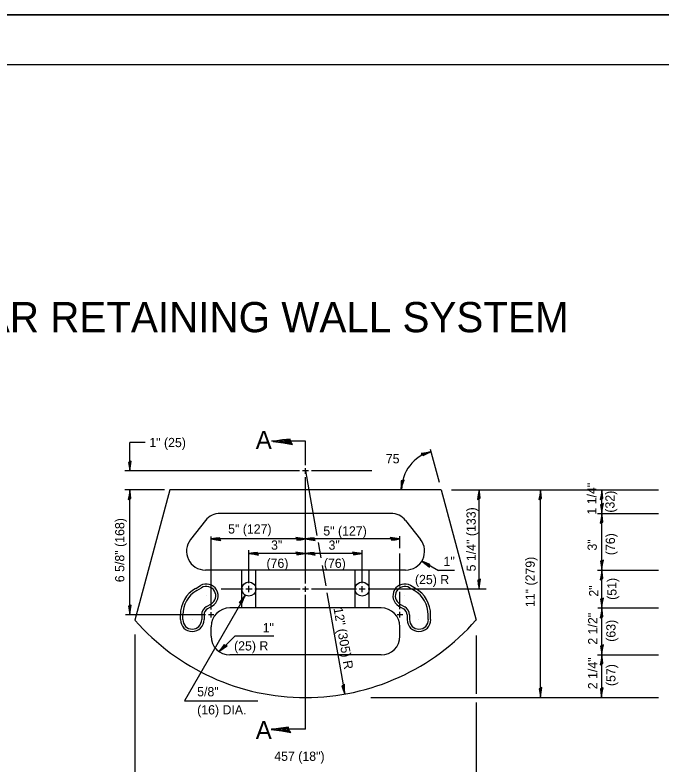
# Model space of a CAD drawing. Extents: x -313 to 1047, y -988 to -455.
# Drawn here: x 6.6 to 137.2, y -606.1 to -454.7 of the extents above; entities that cross this region are included whole.
import ezdxf

# ---------------------------------------------------------------- set-up
doc = ezdxf.new("R2010")
doc.units = 0
for name, color, linetype in [('Design_EX_Roadway Dimensions', 7, 'Continuous'), ('Design_EX_Roadway Notes', 7, 'Continuous'), ('Level 48', 7, 'Continuous'), ('Sheets_50 Reference Boundary', 7, 'Continuous'), ('Sheets_General Details', 7, 'Continuous'), ('Sheets_Printer Plotting Border', 7, 'Continuous'), ('Topo_Building', 7, 'Continuous')]:
    doc.layers.add(name, color=color, linetype=linetype)

msp = doc.modelspace()

# ---------------------------------------------------------------- linework, layer by layer
at = {"layer": 'Design_EX_Roadway Dimensions'}
for p, q in [((29.83, -546.87), (29.83, -541.12)), ((32.95, -541.12), (29.83, -541.12)), ((65.36, -540.83), (58.49, -540.83)), ((65.36, -545.68), (65.36, -540.83)), ((90.59, -542.43), (92.37, -549.12)), ((65.36, -547.47), (65.36, -546.28)), ((64.17, -546.87), (28.82, -546.87)), ((65.95, -546.87), (64.77, -546.87)), ((65.36, -546.87), (67.67, -559.93)), ((78.74, -546.87), (66.6, -546.87)), ((65.36, -569.63), (65.36, -548.11)), ((36.88, -550.67), (28.82, -550.67)), ((29.83, -575.95), (29.83, -550.67)), ((94.89, -550.67), (136.74, -550.67)), ((100.43, -570.73), (100.43, -550.72)), ((112.84, -592.66), (112.84, -550.72)), ((125.25, -592.66), (125.25, -550.72)), ((124.38, -555.44), (136.74, -555.44)), ((46.27, -574.85), (46.27, -560.11)), ((65.36, -560.61), (46.27, -560.61)), ((84.45, -560.61), (65.36, -560.61)), ((67.91, -561.3), (68.47, -564.45)), ((84.45, -562.49), (84.45, -560.06)), ((53.91, -569.54), (53.91, -562.86)), ((76.81, -569.54), (76.81, -562.86)), ((65.36, -563.57), (53.91, -563.57)), ((76.81, -563.57), (65.36, -563.57)), ((84.45, -570.18), (84.45, -563.54)), ((68.73, -565.94), (69.45, -570.05)), ((88.85, -565.05), (92.25, -567)), ((95.48, -567), (92.25, -567)), ((124.38, -566.88), (136.74, -566.88)), ((53.91, -571.37), (53.91, -570.09)), ((65.36, -571.28), (65.36, -570.18)), ((76.81, -571.37), (76.81, -570.13)), ((53.23, -571.96), (40.87, -593.3)), ((52.77, -570.73), (48.33, -570.73)), ((54.55, -570.73), (53.32, -570.73)), ((64.26, -570.73), (55.11, -570.73)), ((65.95, -570.73), (64.77, -570.73)), ((65.36, -599.05), (65.36, -571.92)), ((75.66, -570.73), (66.55, -570.73)), ((69.7, -571.47), (73.33, -591.97)), ((77.4, -570.73), (76.21, -570.73)), ((101.9, -570.73), (78, -570.73)), ((84.45, -574.8), (84.45, -571.28)), ((124.42, -574.53), (136.74, -574.53)), ((45.12, -575.95), (28.96, -575.95)), ((46.82, -575.95), (45.72, -575.95)), ((46.27, -576.5), (46.27, -575.4)), ((85, -575.95), (83.86, -575.95)), ((84.45, -576.5), (84.45, -575.35)), ((30.89, -579.93), (30.89, -628.69)), ((47.92, -583.41), (51.17, -580.16)), ((51.17, -580.16), (58.97, -580.16)), ((99.84, -580.11), (99.84, -591.88)), ((124.38, -584.05), (136.74, -584.05)), ((40.87, -593.3), (55.75, -593.3)), ((78.55, -592.66), (136.74, -592.66)), ((99.84, -593.62), (99.84, -628.64)), ((65.36, -599.05), (58.49, -599.05))]:
    msp.add_line(p, q, dxfattribs=at)
for points in [[(62.38, -540.97), (62.29, -540.42), (60.74, -540.6), (58.81, -540.88), (60.92, -541.15), (62.75, -541.52), (62.38, -540.97), (62.29, -540.6), (60.09, -540.88), (62.48, -541.33), (62.11, -540.78), (61.1, -540.88), (62.11, -541.06)], [(89.03, -543.53), (89.17, -543.76), (89.85, -543.39), (90.72, -542.98), (89.72, -543.21), (88.76, -543.35), (89.03, -543.53), (89.12, -543.67), (90.13, -543.17), (88.94, -543.39), (89.21, -543.58), (89.63, -543.35), (89.12, -543.44)], [(29.88, -545.09), (29.6, -545.13), (29.7, -545.91), (29.83, -546.87), (29.97, -545.82), (30.15, -544.91), (29.88, -545.09), (29.7, -545.13), (29.83, -546.23), (30.06, -545.04), (29.79, -545.23), (29.83, -545.73), (29.92, -545.23)], [(85, -548.89), (84.73, -548.89), (84.68, -549.67), (84.64, -550.63), (84.95, -549.62), (85.32, -548.75), (85, -548.89), (84.82, -548.89), (84.77, -550.03), (85.18, -548.89), (84.86, -549.03), (84.82, -549.53), (85, -549.03)], [(29.79, -552.46), (30.06, -552.41), (29.97, -551.63), (29.83, -550.67), (29.7, -551.73), (29.51, -552.64), (29.79, -552.46), (29.97, -552.41), (29.83, -551.32), (29.6, -552.5), (29.88, -552.32), (29.83, -551.82), (29.74, -552.32)], [(100.38, -552.41), (100.66, -552.37), (100.57, -551.59), (100.43, -550.63), (100.29, -551.68), (100.11, -552.6), (100.38, -552.41), (100.57, -552.37), (100.43, -551.27), (100.2, -552.46), (100.48, -552.28), (100.43, -551.77), (100.34, -552.28)], [(112.79, -552.46), (113.07, -552.41), (112.98, -551.63), (112.84, -550.67), (112.7, -551.73), (112.52, -552.64), (112.79, -552.46), (112.98, -552.41), (112.84, -551.32), (112.61, -552.5), (112.88, -552.32), (112.84, -551.82), (112.75, -552.32)], [(125.2, -552.46), (125.48, -552.41), (125.39, -551.63), (125.25, -550.67), (125.11, -551.73), (124.93, -552.64), (125.2, -552.46), (125.39, -552.41), (125.25, -551.32), (125.02, -552.5), (125.3, -552.32), (125.25, -551.82), (125.16, -552.32)], [(125.3, -553.65), (125.02, -553.7), (125.11, -554.47), (125.25, -555.44), (125.39, -554.38), (125.57, -553.47), (125.3, -553.65), (125.11, -553.7), (125.25, -554.79), (125.48, -553.6), (125.2, -553.79), (125.25, -554.29), (125.34, -553.79)], [(125.2, -557.22), (125.48, -557.18), (125.39, -556.4), (125.25, -555.44), (125.11, -556.49), (124.93, -557.4), (125.2, -557.22), (125.39, -557.18), (125.25, -556.08), (125.02, -557.27), (125.3, -557.08), (125.25, -556.58), (125.16, -557.08)], [(48.05, -560.65), (48.01, -560.38), (47.23, -560.47), (46.27, -560.61), (47.32, -560.75), (48.24, -560.93), (48.05, -560.65), (48.01, -560.47), (46.91, -560.61), (48.1, -560.84), (47.92, -560.56), (47.41, -560.61), (47.92, -560.7)], [(63.58, -560.56), (63.62, -560.84), (64.4, -560.75), (65.36, -560.61), (64.31, -560.47), (63.39, -560.29), (63.58, -560.56), (63.62, -560.75), (64.72, -560.61), (63.53, -560.38), (63.71, -560.65), (64.22, -560.61), (63.71, -560.52)], [(67.15, -560.65), (67.1, -560.38), (66.32, -560.47), (65.36, -560.61), (66.41, -560.75), (67.33, -560.93), (67.15, -560.65), (67.1, -560.47), (66, -560.61), (67.19, -560.84), (67.01, -560.56), (66.5, -560.61), (67.01, -560.7)], [(82.67, -560.56), (82.71, -560.84), (83.49, -560.75), (84.45, -560.61), (83.4, -560.47), (82.48, -560.29), (82.67, -560.56), (82.71, -560.75), (83.81, -560.61), (82.62, -560.38), (82.8, -560.65), (83.31, -560.61), (82.8, -560.52)], [(55.7, -563.62), (55.65, -563.34), (54.88, -563.43), (53.91, -563.57), (54.97, -563.71), (55.88, -563.89), (55.7, -563.62), (55.65, -563.43), (54.55, -563.57), (55.75, -563.8), (55.56, -563.52), (55.06, -563.57), (55.56, -563.66)], [(63.58, -563.52), (63.62, -563.8), (64.4, -563.71), (65.36, -563.57), (64.31, -563.43), (63.39, -563.25), (63.58, -563.52), (63.62, -563.71), (64.72, -563.57), (63.53, -563.34), (63.71, -563.62), (64.22, -563.57), (63.71, -563.48)], [(67.15, -563.62), (67.1, -563.34), (66.32, -563.43), (65.36, -563.57), (66.41, -563.71), (67.33, -563.89), (67.15, -563.62), (67.1, -563.43), (66, -563.57), (67.19, -563.8), (67.01, -563.52), (66.5, -563.57), (67.01, -563.66)], [(75.02, -563.52), (75.07, -563.8), (75.84, -563.71), (76.81, -563.57), (75.75, -563.43), (74.84, -563.25), (75.02, -563.52), (75.07, -563.71), (76.17, -563.57), (74.98, -563.34), (75.16, -563.62), (75.66, -563.57), (75.16, -563.48)], [(90.4, -566.01), (90.5, -565.74), (89.76, -565.42), (88.89, -565.1), (89.72, -565.74), (90.4, -566.33), (90.4, -566.01), (90.45, -565.83), (89.44, -565.42), (90.36, -566.19), (90.31, -565.83), (89.85, -565.65), (90.27, -565.97)], [(125.3, -565.05), (125.02, -565.1), (125.11, -565.87), (125.25, -566.84), (125.39, -565.78), (125.57, -564.87), (125.3, -565.05), (125.11, -565.1), (125.25, -566.2), (125.48, -565), (125.2, -565.19), (125.25, -565.69), (125.34, -565.19)], [(125.2, -568.67), (125.48, -568.62), (125.39, -567.84), (125.25, -566.88), (125.11, -567.93), (124.93, -568.85), (125.2, -568.67), (125.39, -568.62), (125.25, -567.52), (125.02, -568.71), (125.3, -568.53), (125.25, -568.03), (125.16, -568.53)], [(100.48, -568.89), (100.2, -568.94), (100.29, -569.72), (100.43, -570.68), (100.57, -569.63), (100.75, -568.71), (100.48, -568.89), (100.29, -568.94), (100.43, -570.04), (100.66, -568.85), (100.38, -569.03), (100.43, -569.54), (100.52, -569.03)], [(52.27, -573.43), (52.54, -573.52), (52.86, -572.79), (53.18, -571.92), (52.54, -572.74), (51.95, -573.43), (52.27, -573.43), (52.45, -573.47), (52.86, -572.47), (52.08, -573.38), (52.4, -573.34), (52.63, -572.88), (52.31, -573.29)], [(125.3, -572.74), (125.02, -572.79), (125.11, -573.57), (125.25, -574.53), (125.39, -573.47), (125.57, -572.56), (125.3, -572.74), (125.11, -572.79), (125.25, -573.89), (125.48, -572.7), (125.2, -572.88), (125.25, -573.38), (125.34, -572.88)], [(29.88, -574.16), (29.6, -574.21), (29.7, -574.98), (29.83, -575.95), (29.97, -574.89), (30.15, -573.98), (29.88, -574.16), (29.7, -574.21), (29.83, -575.31), (30.06, -574.12), (29.79, -574.3), (29.83, -574.8), (29.92, -574.3)], [(125.2, -576.36), (125.48, -576.31), (125.39, -575.53), (125.25, -574.57), (125.11, -575.63), (124.93, -576.54), (125.2, -576.36), (125.39, -576.31), (125.25, -575.21), (125.02, -576.4), (125.3, -576.22), (125.25, -575.72), (125.16, -576.22)], [(49.15, -582.13), (48.92, -581.94), (48.47, -582.59), (47.87, -583.36), (48.74, -582.72), (49.52, -582.17), (49.15, -582.13), (49.02, -582.03), (48.33, -582.91), (49.34, -582.22), (49.02, -582.17), (48.7, -582.54), (49.11, -582.26)], [(125.3, -582.22), (125.02, -582.26), (125.11, -583.04), (125.25, -584), (125.39, -582.95), (125.57, -582.03), (125.3, -582.22), (125.11, -582.26), (125.25, -583.36), (125.48, -582.17), (125.2, -582.36), (125.25, -582.86), (125.34, -582.36)], [(125.2, -585.84), (125.48, -585.79), (125.39, -585.01), (125.25, -584.05), (125.11, -585.1), (124.93, -586.02), (125.2, -585.84), (125.39, -585.79), (125.25, -584.69), (125.02, -585.88), (125.3, -585.7), (125.25, -585.2), (125.16, -585.7)], [(73.01, -590.18), (72.73, -590.28), (72.96, -591.06), (73.28, -591.97), (73.23, -590.92), (73.23, -589.96), (73.01, -590.18), (72.82, -590.28), (73.19, -591.33), (73.19, -590.14), (72.96, -590.37), (73.1, -590.83), (73.1, -590.32)], [(112.88, -590.83), (112.61, -590.87), (112.7, -591.65), (112.84, -592.61), (112.98, -591.56), (113.16, -590.64), (112.88, -590.83), (112.7, -590.87), (112.84, -591.97), (113.07, -590.78), (112.79, -590.96), (112.84, -591.47), (112.93, -590.96)], [(125.25, -590.87), (124.98, -590.92), (125.06, -591.7), (125.2, -592.66), (125.34, -591.6), (125.52, -590.69), (125.25, -590.87), (125.06, -590.92), (125.2, -592.02), (125.43, -590.83), (125.16, -591.01), (125.2, -591.51), (125.3, -591.01)], [(62.02, -599.19), (61.93, -598.64), (60.37, -598.82), (58.45, -599.1), (60.55, -599.37), (62.38, -599.74), (62.02, -599.19), (61.93, -598.82), (59.73, -599.1), (62.11, -599.55), (61.74, -599), (60.74, -599.1), (61.74, -599.28)]]:
    msp.add_lwpolyline(points, dxfattribs=at)
msp.add_arc((92.79, -550.68), 8.01, 104.8369, 180, dxfattribs=at)
at = {"layer": 'Level 48'}
msp.add_lwpolyline([(-312.86, -454.72), (367.14, -454.72), (367.14, -894.72), (-312.86, -894.72)], close=True, dxfattribs=at)
at = {"layer": 'Sheets_50 Reference Boundary'}
msp.add_lwpolyline([(-272.86, -464.73), (357.14, -464.73), (357.14, -864.72), (-272.86, -864.72)], close=True, dxfattribs=at)
at = {"layer": 'Sheets_General Details'}
msp.add_line((367.14, -454.72), (-312.86, -454.72), dxfattribs=at)
msp.add_lwpolyline([(-272.86, -464.72), (357.14, -464.72), (357.14, -884.72), (-272.86, -884.72)], close=True, dxfattribs=at)
at = {"layer": 'Sheets_Printer Plotting Border'}
msp.add_lwpolyline([(-312.86, -894.72), (367.14, -894.72), (367.14, -454.72), (-312.86, -454.72)], close=True, dxfattribs=at)
at = {"layer": 'Topo_Building'}
for p, q in [((65.36, -546.87), (65.36, -546.87)), ((65.36, -549.25), (65.36, -549.25)), ((37.94, -550.67), (30.89, -577)), ((92.78, -550.67), (37.94, -550.67)), ((92.78, -550.67), (99.84, -577)), ((82.62, -555.44), (48.1, -555.44)), ((45.12, -556.9), (42.1, -560.7)), ((85.6, -556.9), (88.62, -560.7)), ((85.6, -566.88), (45.12, -566.88)), ((52.5, -574.53), (52.5, -566.88)), ((55.33, -574.53), (55.33, -566.88)), ((65.36, -566.88), (65.36, -566.88)), ((75.39, -574.53), (75.39, -566.88)), ((78.23, -574.53), (78.23, -566.88)), ((43.16, -570.59), (44.12, -570.04)), ((43.38, -571), (44.35, -570.45)), ((87.34, -571), (86.38, -570.45)), ((87.57, -570.59), (86.6, -570.04)), ((45.31, -572.1), (45.31, -572.1)), ((53.91, -570.73), (53.91, -570.73)), ((76.81, -570.73), (76.81, -570.73)), ((85.41, -572.1), (85.41, -572.1)), ((46.27, -573.75), (45.31, -574.3)), ((46.5, -574.16), (45.54, -574.71)), ((80.65, -574.53), (50.07, -574.53)), ((65.36, -574.53), (65.36, -574.53)), ((84.22, -574.16), (85.18, -574.71)), ((84.45, -573.75), (85.41, -574.3)), ((40.09, -576.91), (40.09, -575.95)), ((40.55, -576.91), (40.55, -575.95)), ((44.39, -575.95), (44.39, -576.91)), ((44.85, -575.95), (44.85, -576.91)), ((46.27, -575.95), (46.27, -575.95)), ((84.45, -575.95), (84.45, -575.95)), ((85.92, -575.95), (85.92, -576.91)), ((86.38, -575.95), (86.38, -576.91)), ((90.17, -576.91), (90.17, -575.95)), ((90.63, -576.91), (90.63, -575.95)), ((30.89, -577), (30.89, -577)), ((42.47, -576.91), (42.47, -576.91)), ((88.3, -576.91), (88.3, -576.91)), ((99.84, -577), (99.84, -577)), ((46.27, -580.25), (46.27, -578.33)), ((84.45, -580.25), (84.45, -578.33)), ((80.65, -584.05), (50.07, -584.05)), ((65.36, -584.05), (65.36, -584.05)), ((65.36, -592.66), (65.36, -592.66))]:
    msp.add_line(p, q, dxfattribs=at)
for centre in [(53.92, -570.73), (76.81, -570.73)]:
    msp.add_circle(centre, 1.43, dxfattribs=at)
for centre, radius, start, end in [((48.12, -559.25), 3.81, 90, 141.6453), ((82.61, -559.25), 3.81, 38.3547, 90), ((45.11, -563.07), 3.81, 141.7968, 270), ((85.62, -563.07), 3.81, 270, 38.2032), ((46.27, -575.95), 6.2, 120.2564, 180), ((45.31, -572.1), 2.39, 300.2564, 120.2564), ((45.31, -572.1), 1.91, 300.2564, 120.2564), ((85.42, -572.1), 2.39, 59.7436, 239.7436), ((85.42, -572.1), 1.91, 59.7436, 239.7436), ((84.45, -575.95), 6.2, 0, 59.7436), ((46.27, -575.95), 5.72, 120.2564, 180), ((84.45, -575.95), 5.72, 0, 59.7436), ((46.27, -575.95), 1.91, 120.2564, 180), ((46.27, -575.95), 1.43, 120.2564, 180), ((50.08, -578.34), 3.81, 90, 180), ((80.64, -578.34), 3.81, 0, 90), ((84.45, -575.95), 1.43, 0, 59.7436), ((84.45, -575.95), 1.91, 0, 59.7436), ((65.34, -546.87), 45.78, 221.1772, 318.8626), ((42.47, -576.91), 2.39, 180, 0), ((42.47, -576.91), 1.91, 180, 0), ((88.3, -576.91), 2.39, 180, 0), ((88.3, -576.91), 1.91, 180, 0), ((50.08, -580.24), 3.81, 180, 270), ((80.64, -580.24), 3.81, 270, 0)]:
    msp.add_arc(centre, radius, start, end, dxfattribs=at)

# ---------------------------------------------------------------- texts
at = {"layer": 'Design_EX_Roadway Dimensions'}
for s, height, p in [('A', 3.66, (55.29, -542.43)), ('1" (25)', 1.865, (33.79, -542.05)), ('75', 1.865, (81.59, -545.33)), ('5" (127)', 1.865, (49.72, -559.51)), ('5" (127)', 1.865, (68.96, -559.91)), ('3"', 1.865, (58.4, -562.77)), ('3"', 1.865, (70.01, -562.78)), ('(76)', 1.865, (57.47, -566.44)), ('(76)', 1.865, (69.07, -566.44)), ('1"', 1.865, (93.26, -566.07)), ('(25) R', 1.865, (87.48, -569.73)), ('1"', 1.865, (56.7, -579.47)), ('(25) R', 1.865, (50.92, -583.14)), ('5/8"', 1.865, (43.46, -592.4)), ('(16) DIA.', 1.865, (43.46, -596.06)), ('A', 3.66, (55.29, -601.06)), ('457 (18")', 1.865, (59.04, -605.44))]:
    msp.add_text(s, height=height, dxfattribs=at).set_placement(p)
for s, height, rotation, p in [('1 1/4"', 1.865, 90, (124.17, -555.69)), ('(32)', 1.865, 90, (127.83, -555.29)), ('5 1/4" (133)', 1.8653, 90, (99.77, -567.16)), ('6 5/8" (168)', 1.8653, 90, (28.74, -569.34)), ('(76)', 1.865, 90, (127.91, -563.88)), ('3"', 1.865, 90, (124.24, -562.95)), ('11" (279)', 1.865, 90, (111.7, -574.37)), ('(51)', 1.865, 90, (128.22, -572.91)), ('2"', 1.865, 90, (124.55, -572.26)), ('12" (305) R', 1.8653, 280.0291, (71.01, -574.61)), ('2 1/2"', 1.865, 90, (124.35, -581.97)), ('(63)', 1.865, 90, (128.02, -581.38)), ('2 1/4"', 1.865, 90, (124.34, -590.97)), ('(57)', 1.865, 90, (128.01, -590.33))]:
    msp.add_text(s, height=height, rotation=rotation, dxfattribs=at).set_placement(p)
at = {"layer": 'Design_EX_Roadway Notes'}
msp.add_text('MODULAR RETAINING WALL SYSTEM', height=6.1044, dxfattribs=at).set_placement((-29.33, -518.83))

doc.saveas('drawing.dxf')
